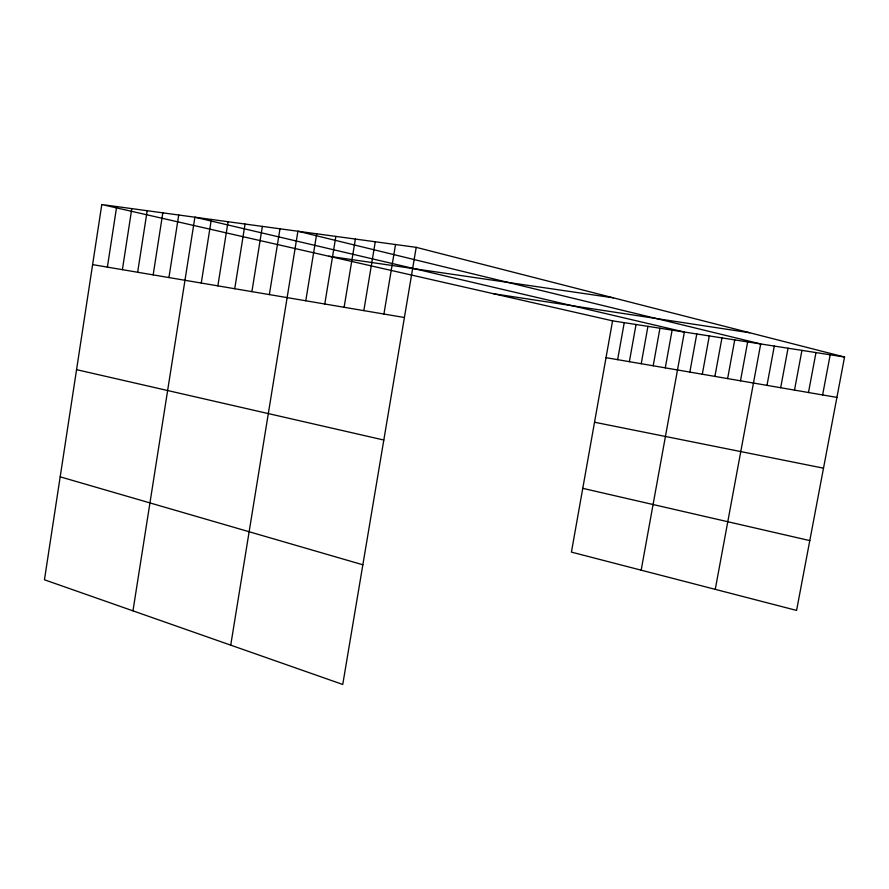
<?xml version="1.0" encoding="UTF-8"?>
<svg xmlns="http://www.w3.org/2000/svg" width="889" height="889" viewBox="0 0 889 889"><rect width="100%" height="100%" fill="white"/><g stroke="black" fill="none" stroke-linecap="round" stroke-linejoin="round"><path stroke-width="1.33" d="M101.79 204.537L44.45 579.784L342.743 684.463L416.196 247.342L101.79 204.537L612.577 320.84L844.55 357.034L796.577 610.41L571.416 552.113L612.577 320.84M107.38 267.111L116.681 206.559M122.393 269.667L131.805 208.626M137.651 272.256L147.185 210.715M153.164 274.879L162.82 212.849M168.932 277.557L178.722 215.016M132.972 610.843L194.891 217.216L684.374 332.042L641.169 570.171M201.27 283.046L211.326 219.45M217.861 285.858L228.051 221.728M234.729 288.725L245.064 224.039M251.898 291.636L262.366 226.406M269.356 294.592L279.979 228.795M230.729 645.158L297.904 231.24L760.706 343.954L715.256 589.363M305.783 300.771L316.706 233.796M324.774 303.994L335.864 236.407M344.121 307.272L355.378 239.063M363.834 310.617L375.269 241.775M383.926 314.028L395.538 244.531M617.633 359.656L624.245 322.663M629.368 361.679L636.035 324.496M641.225 363.712L647.937 326.363M653.193 365.779L659.96 328.23M665.283 367.857L672.106 330.13M689.842 372.08L696.776 333.975M702.299 374.236L709.3 335.931M714.9 376.403L721.957 337.909M727.624 378.592L734.736 339.898M740.481 380.803L747.66 341.921M766.996 385.37L774.308 346.077M780.675 387.726L788.043 348.221M794.499 390.104L801.934 350.388M808.479 392.516L815.98 352.577M822.614 394.949L830.193 354.8M328.841 256.232L613.354 297.837M493.751 293.781L749.683 332.742M92.612 264.611L404.406 317.506M606.02 357.656L836.905 397.405M594.53 422.231L823.503 468.181M76.554 369.668L383.815 440.033M582.762 488.339L809.801 540.601M416.196 247.342L844.55 357.034M60.185 476.826L362.856 564.793"/></g></svg>
